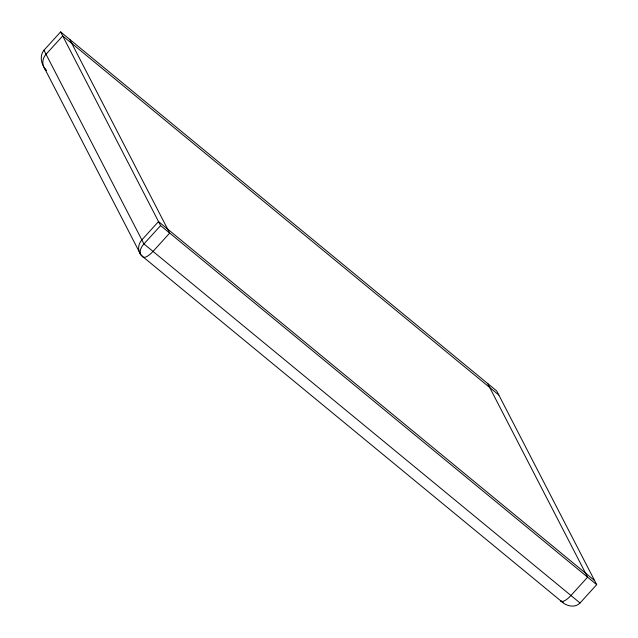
<?xml version="1.0" encoding="UTF-8"?>
<svg xmlns="http://www.w3.org/2000/svg" width="638" height="638" viewBox="0 0 638 638"><rect width="100%" height="100%" fill="white"/><g stroke="black" fill="none" stroke-linecap="round" stroke-linejoin="round"><path stroke-width="0.96" d="M60.626 31.9L160.601 225.597L143.941 243.931C140.934 247.05 137.808 253.597 142.609 256.54L560.539 600.645C565.34 605.813 574.527 608.652 580.038 602.99L596.697 584.655L496.731 390.966L60.626 31.9L43.966 50.235C39.085 56.176 41.43 65.052 46.287 70.26M498.812 395.002L62.715 35.935L46.048 54.27A12.505 11.643 -27.3 0 0 46.231 70.411M594.616 580.62L158.519 221.561L141.859 239.896A12.505 11.643 -27.3 0 0 142.609 256.54A12.505 4.219 -50.5 0 0 153.024 251.412L169.684 233.077L69.717 39.381M160.601 225.597L596.697 584.655M580.038 602.99L143.941 243.931L43.966 50.235M487.639 383.486L587.614 577.175L570.954 595.509A12.505 4.219 -50.5 0 1 560.539 600.645A12.505 11.643 -27.3 0 0 563.179 602.264M44.74 68.673L140.543 254.291"/></g></svg>
